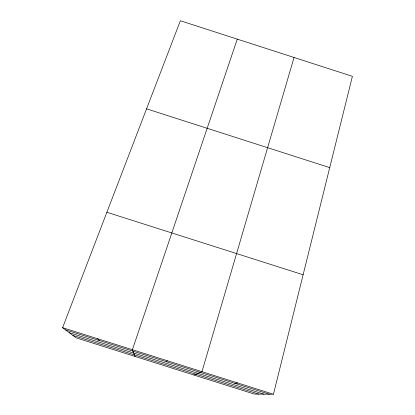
<?xml version="1.0" encoding="UTF-8"?>
<svg xmlns="http://www.w3.org/2000/svg" width="415" height="415" viewBox="0 0 415 415"><rect width="100%" height="100%" fill="white"/><g stroke="black" fill="none" stroke-linecap="round" stroke-linejoin="round"><path stroke-width="0.62" d="M273.449 394.25L352.397 76.324L180.359 20.75L62.603 327.679L76.121 337.841L254.307 394.079L273.449 394.25L62.603 327.679M294.043 57.472L201.97 371.684L193.878 375.01M237.271 39.135L132.39 349.715L135.072 356.449M166.623 361.792L167.209 360.708M234.797 383.315L237.738 382.972M65.523 329.873L269.314 394.214M69.341 332.747L263.909 394.167M72.931 335.445L258.825 394.12M106.883 212.267L303.116 274.761M146.562 108.844L329.723 167.624M97.525 338.702L99.273 340.528"/></g></svg>
